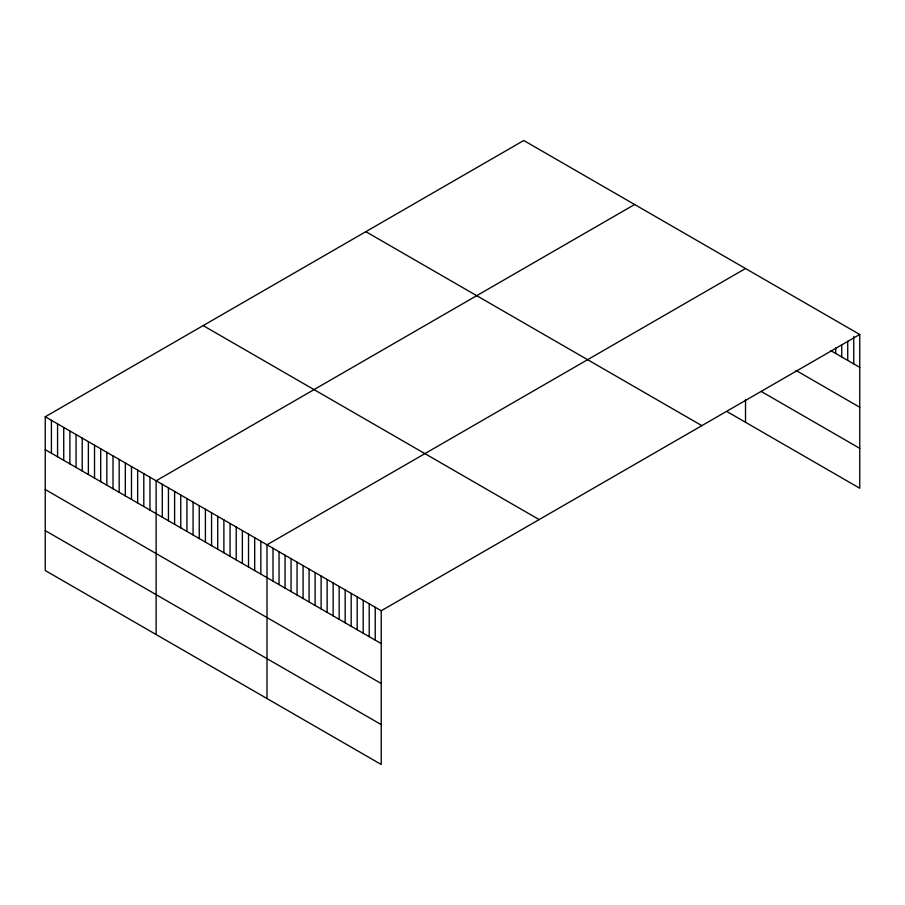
<?xml version="1.0" encoding="UTF-8"?>
<svg xmlns="http://www.w3.org/2000/svg" width="905" height="905" viewBox="0 0 905 905"><rect width="100%" height="100%" fill="white"/><g stroke="black" fill="none" stroke-linecap="round" stroke-linejoin="round"><path stroke-width="1.36" d="M45.25 416.764L381.243 610.751L381.243 764.499L45.25 570.523L45.25 416.764L523.757 140.501L859.75 334.477L859.75 488.236L727.032 411.617M634.631 204.507L156.124 480.781L156.124 634.529M745.516 268.525L267.009 544.787L267.009 698.547M381.243 610.751L859.75 334.477M830.892 350.699L859.75 367.351M796.015 370.45L859.75 407.25M761.15 391.413L859.75 448.348M365.846 231.669L701.839 425.644M203.161 325.596L539.154 519.583M45.25 449.638L381.243 643.625M45.25 489.526L381.243 683.513M45.25 530.624L381.243 724.611M853.743 336.49L853.743 363.889M847.725 341.242L847.725 360.416M841.718 344.613L841.718 356.943M835.7 347.995L835.7 353.47M745.516 399.682L745.516 422.284M375.236 607.278L375.236 640.152M369.217 603.805L369.217 636.679M363.21 600.332L363.21 633.206M357.192 596.859L357.192 629.733M351.185 593.386L351.185 626.26M345.167 589.913L345.167 622.787M339.16 586.451L339.16 619.325M333.142 582.978L333.142 615.853M327.135 579.505L327.135 612.38M321.117 576.033L321.117 608.907M315.11 572.56L315.11 605.434M309.091 569.087L309.091 601.961M303.085 565.614L303.085 598.488M297.066 562.152L297.066 595.026M291.059 558.679L291.059 591.553M285.041 555.206L285.041 588.08M279.034 551.733L279.034 584.607M273.016 548.26L273.016 581.134M260.844 541.235L260.844 574.109M254.69 537.683L254.69 570.557M248.524 534.12L248.524 566.994M242.37 530.568L242.37 563.442M236.205 527.004L236.205 559.878M230.051 523.452L230.051 556.326M223.886 519.9L223.886 552.774M217.732 516.336L217.732 549.211M211.566 512.784L211.566 545.658M205.401 509.232L205.401 542.106M199.247 505.669L199.247 538.543M193.082 502.117L193.082 534.991M186.928 498.553L186.928 531.427M180.762 495.001L180.762 527.875M174.608 491.449L174.608 524.323M168.443 487.885L168.443 520.76M162.289 484.333L162.289 517.207M149.97 477.218L149.97 510.092M143.805 473.666L143.805 506.54M137.651 470.102L137.651 502.976M131.485 466.55L131.485 499.424M125.331 462.998L125.331 495.872M119.166 459.435L119.166 492.309M113.012 455.882L113.012 488.757M106.847 452.33L106.847 485.204M100.693 448.767L100.693 481.641M94.527 445.215L94.527 478.089M88.373 441.651L88.373 474.525M82.208 438.099L82.208 470.973M76.054 434.547L76.054 467.421M69.889 430.984L69.889 463.858M63.735 427.432L63.735 460.306M57.569 423.879L57.569 456.754M51.415 420.316L51.415 453.19"/></g></svg>
